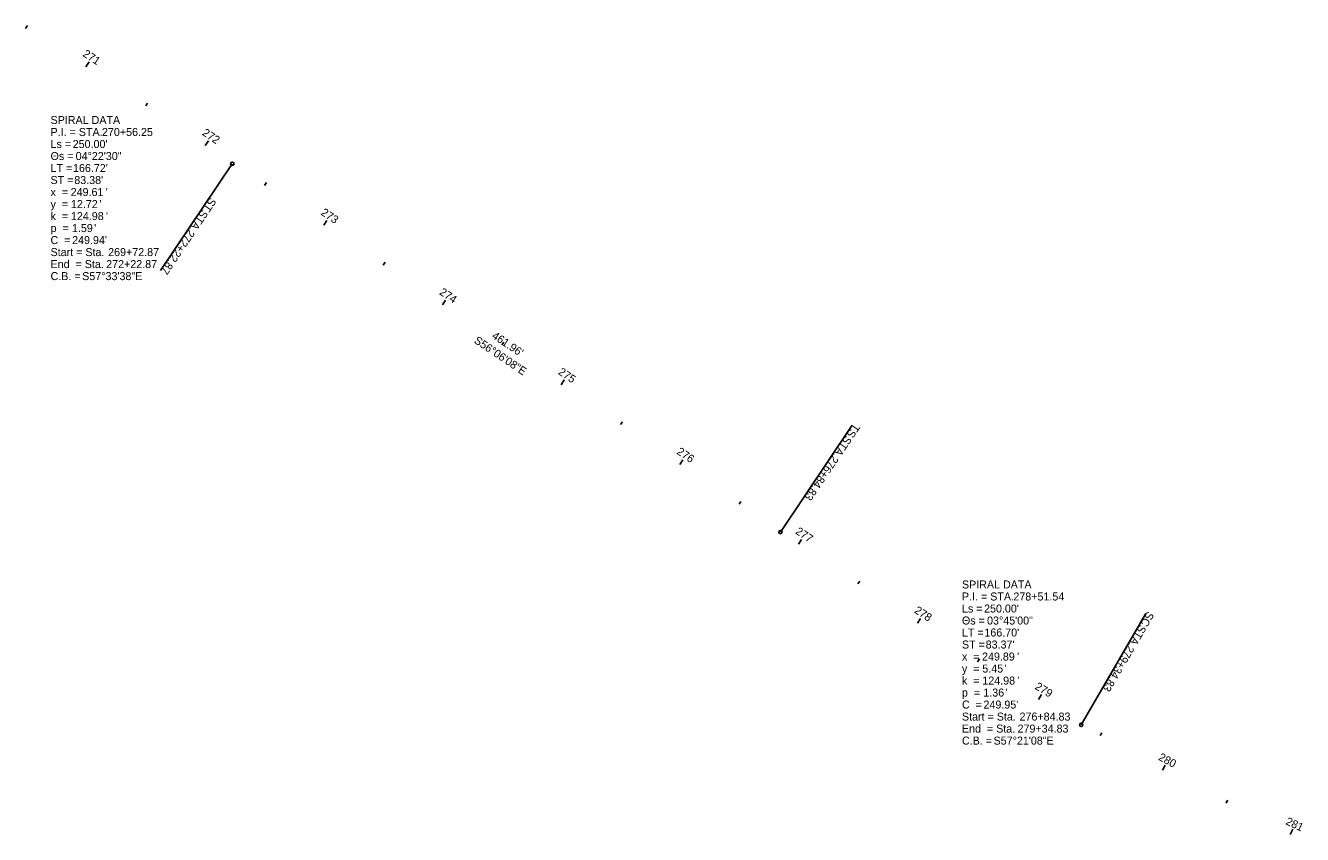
# Model space of a CAD drawing. Extents: x 1433976 to 1442459, y 450932 to 452534.
# Drawn here: x 1439377 to 1440270, y 451307 to 451873 of the extents above; entities that cross this region are included whole.
import ezdxf

# ---------------------------------------------------------------- set-up
doc = ezdxf.new("R2010")
doc.units = 0
for name, color, linetype in [('DT_X_Break_Line', 7, 'Continuous'), ('DT_X_Island', 7, 'Continuous'), ('DT_X_Terrain_Boundary', 7, 'Continuous'), ('PV_X_Curb', 7, 'Continuous'), ('RW_X_Esmt_General', 7, 'Continuous')]:
    doc.layers.add(name, color=color, linetype=linetype)

msp = doc.modelspace()

# ---------------------------------------------------------------- linework, layer by layer
at = {"layer": 'DT_X_Break_Line'}
for p, q in [((1439521.26, 451776.6), (1439471.07, 451701.9)), ((1439904.71, 451518.96), (1439954.9, 451593.66)), ((1440115.17, 451384.12), (1440160.37, 451461.94))]:
    msp.add_line(p, q, dxfattribs=at)
for centre in [(1439521.26, 451776.6), (1439904.71, 451518.96), (1440115.17, 451384.12)]:
    msp.add_circle(centre, 1.2, dxfattribs=at)
at = {"layer": 'DT_X_Terrain_Boundary'}
for p, q in [((1439376.62, 451871.26), (1439377.88, 451873.3)), ((1439418.86, 451844.5), (1439421.03, 451847.86)), ((1439460.69, 451817.11), (1439462.01, 451819.11)), ((1439502.28, 451789.35), (1439504.5, 451792.68)), ((1439543.78, 451761.47), (1439545.12, 451763.46)), ((1439585.28, 451733.59), (1439587.51, 451736.91)), ((1439626.78, 451705.7), (1439628.12, 451707.69)), ((1439668.28, 451677.82), (1439670.52, 451681.14)), ((1439709.79, 451649.93), (1439711.12, 451651.92)), ((1439751.29, 451622.04), (1439753.52, 451625.36)), ((1439792.79, 451594.16), (1439794.13, 451596.15)), ((1439834.29, 451566.27), (1439836.52, 451569.59)), ((1439875.79, 451538.39), (1439877.13, 451540.38)), ((1439917.3, 451510.5), (1439919.53, 451513.82)), ((1439958.85, 451482.7), (1439960.18, 451484.69)), ((1440000.59, 451455.17), (1440002.78, 451458.52)), ((1440042.67, 451428.16), (1440043.95, 451430.19)), ((1440085.2, 451401.87), (1440087.27, 451405.3)), ((1440128.31, 451376.55), (1440129.5, 451378.64)), ((1440172.07, 451352.36), (1440173.95, 451355.88)), ((1440216.44, 451329.31), (1440217.52, 451331.46)), ((1440261.4, 451307.44), (1440263.1, 451311.06))]:
    msp.add_line(p, q, dxfattribs=at)

# ---------------------------------------------------------------- texts
at = {"layer": 'DT_X_Break_Line'}
for s, rotation, p in [('ST', 236.10216, (1439505.78, 451753.43)), (' STA. ', 236.10216, (1439501.2, 451746.61)), ('272+22.87', 236.10216, (1439490.8, 451731.13)), ('TS', 236.10216, (1439956.1, 451595.32)), (' STA. ', 236.10216, (1439951.52, 451588.5)), ('276+84.83', 236.10216, (1439941.12, 451573.02)), ('SC', 239.85216, (1440161.58, 451463.89)), (' STA. ', 239.85216, (1440157.2, 451456.35)), ('279+34.83', 239.85216, (1440147.84, 451440.23))]:
    msp.add_text(s, height=5.6, rotation=rotation, dxfattribs=at).set_placement(p)
at = {"layer": 'DT_X_Island'}
for s, p in [('SPIRAL DATA', (1439394.12, 451804.42)), ('P.I. = STA. ', (1439394.12, 451796.02)), ('270+56.25', (1439430.1, 451796.02)), ('Ls = ', (1439394.12, 451787.62)), ("250.00'", (1439409.61, 451787.62)), ('Θs = ', (1439394.12, 451779.22)), ('LT = ', (1439394.12, 451770.82)), ("166.72'", (1439409.82, 451770.82)), ('04°22\'30"', (1439411.69, 451779.22)), ('ST = ', (1439394.12, 451762.42)), ("83.38'", (1439410.72, 451762.42)), ('249.61', (1439408.19, 451754.02)), ("'", (1439432.69, 451754.02)), ('y  = ', (1439394.12, 451745.62)), ('x  = ', (1439394.12, 451754.02)), ('12.72', (1439408.39, 451745.62)), ("'", (1439428.42, 451745.62)), ('k  = ', (1439394.12, 451737.22)), ('124.98', (1439408.39, 451737.22)), ("'", (1439432.89, 451737.22)), ('p  = ', (1439394.12, 451728.82)), ('1.59', (1439409.08, 451728.82)), ("'", (1439424.65, 451728.82)), ('C  = ', (1439394.12, 451720.42)), ("249.94'", (1439409.22, 451720.42)), ('Start = Sta. ', (1439394.12, 451712.02)), ('269+72.87', (1439434.42, 451712.02)), ('End  = Sta. ', (1439394.12, 451703.62)), ('272+22.87', (1439433.04, 451703.62)), ('C.B. = ', (1439394.12, 451695.22)), ('S57°33\'38"E', (1439416.26, 451695.22)), ('SPIRAL DATA', (1440031.7, 451479.5)), ('P.I. = STA. ', (1440031.7, 451471.1)), ('278+51.54', (1440067.68, 451471.1)), ('Ls = ', (1440031.7, 451462.7)), ("250.00'", (1440047.19, 451462.7)), ('Θs = ', (1440031.7, 451454.3)), ('03°45\'00"', (1440049.27, 451454.3)), ('LT = ', (1440031.7, 451445.9)), ("166.70'", (1440047.39, 451445.9)), ('ST = ', (1440031.7, 451437.5)), ("83.37'", (1440048.3, 451437.5)), ('x  = ', (1440031.7, 451429.1)), ('249.89', (1440045.76, 451429.1)), ("'", (1440070.27, 451429.1)), ('y  = ', (1440031.7, 451420.7)), ('5.45', (1440045.96, 451420.7)), ("'", (1440061.53, 451420.7)), ('k  = ', (1440031.7, 451412.3)), ('124.98', (1440045.96, 451412.3)), ("'", (1440070.47, 451412.3)), ('p  = ', (1440031.7, 451403.9)), ('1.36', (1440046.66, 451403.9)), ("'", (1440062.22, 451403.9)), ('Start = Sta. ', (1440031.7, 451387.1)), ('C  = ', (1440031.7, 451395.5)), ("249.95'", (1440046.79, 451395.5)), ('276+84.83', (1440072, 451387.1)), ('End  = Sta. ', (1440031.7, 451378.7)), ('279+34.83', (1440070.62, 451378.7)), ('C.B. = ', (1440031.7, 451370.3)), ('S57°21\'08"E', (1440053.83, 451370.3))]:
    msp.add_text(s, height=5.6, dxfattribs=at).set_placement(p)
at = {"layer": 'DT_X_Terrain_Boundary'}
for s, rotation, p in [('271', 327.15894, (1439416.15, 451852.2)), ('272', 326.13877, (1439499.73, 451797.08)), ('273', 326.10216, (1439582.76, 451741.3)), ('274', 326.10216, (1439665.63, 451685.62)), ('275', 326.10216, (1439748.75, 451629.77)), ('276', 326.10216, (1439831.68, 451574.05)), ('277', 326.11596, (1439914.7, 451518.27)), ('278', 326.89797, (1439997.88, 451462.91)), ('279', 328.87997, (1440082.26, 451409.49)), ('280', 331.80717, (1440168.67, 451359.85)), ('281', 334.80717, (1440257.69, 451314.71))]:
    msp.add_text(s, height=5.6, rotation=rotation, dxfattribs=at).set_placement(p)
at = {"layer": 'PV_X_Curb'}
msp.add_text("461.96'", height=5.6, rotation=326.10216, dxfattribs=at).set_placement((1439702.34, 451655.02))
at = {"layer": 'RW_X_Esmt_General'}
msp.add_text('S56°06\'08"E', height=5.6, rotation=326.10216, dxfattribs=at).set_placement((1439689.85, 451651.76))

doc.saveas('drawing.dxf')
